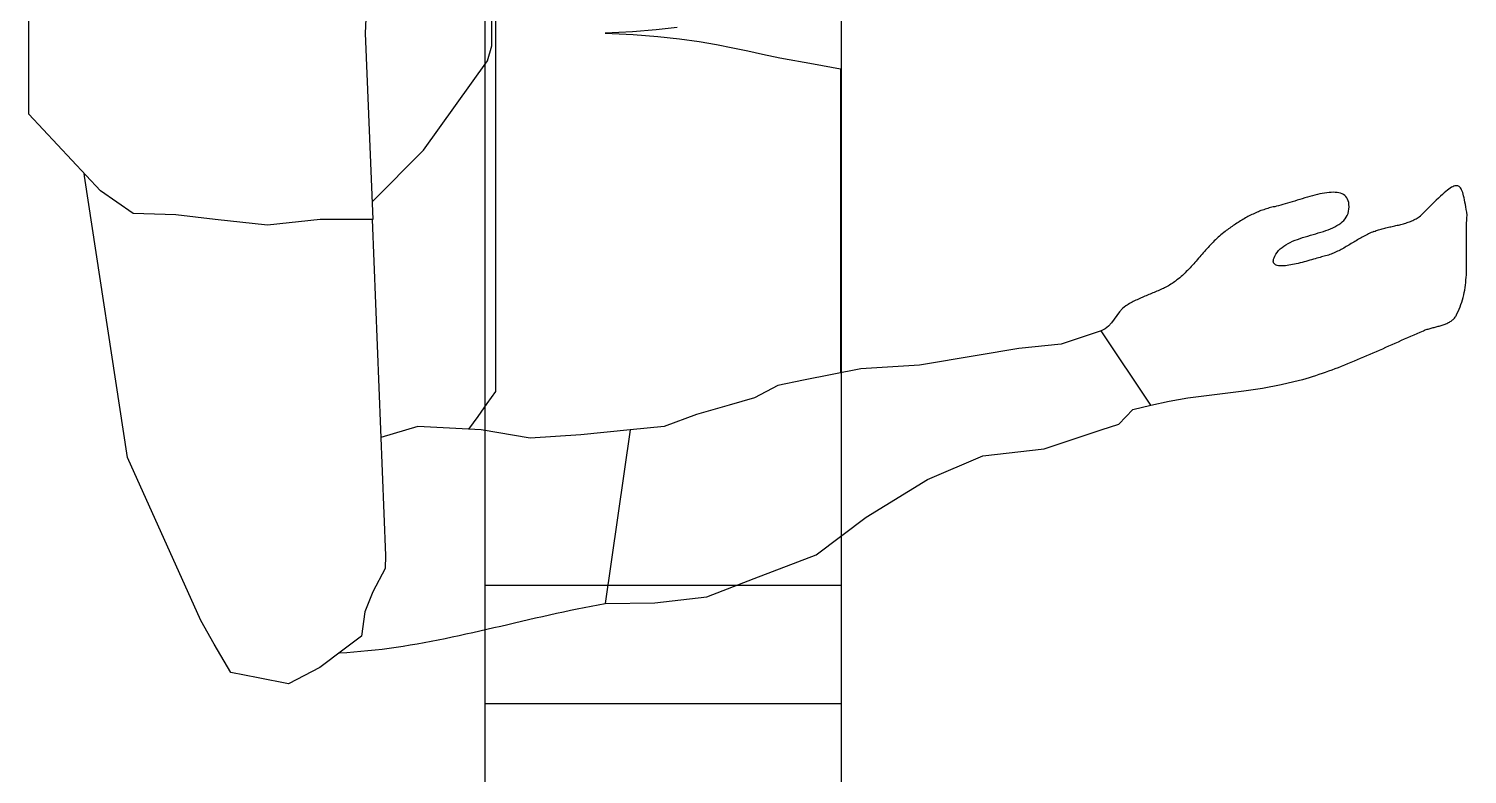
# Model space of a CAD drawing. Header units: millimetres. Extents: x -155 to 94595, y -3153 to 63413.
# Drawn here: x 79916 to 80522, y 47623 to 47937 of the extents above; entities that cross this region are included whole.
import ezdxf

# ---------------------------------------------------------------- set-up
doc = ezdxf.new("R2010")
doc.units = ezdxf.units.MM
doc.layers.add('int', color=185, linetype='Continuous')

msp = doc.modelspace()

# ---------------------------------------------------------------- linework, layer by layer
at = {"layer": 'int'}
for p, q in [((80108.321, 47077.894), (80108.321, 48177.894)), ((80258.321, 48177.894), (80258.321, 47077.894)), ((80112.728, 48086.595), (80112.728, 47784.598)), ((80060.935, 48014.09), (80057.796, 47935.596)), ((79915.951, 47935.596), (79915.951, 47969.752)), ((80111.184, 47930.262), (80111.184, 47941.257)), ((79915.951, 47901.441), (79915.951, 47935.596)), ((80057.796, 47935.596), (80060.935, 47857.103)), ((80170.356, 47936.152), (80158.936, 47935.596)), ((80158.936, 47935.596), (80170.722, 47935.022)), ((80180.386, 47936.934), (80170.356, 47936.152)), ((80170.722, 47935.022), (80181.107, 47934.21)), ((80189.19, 47937.894), (80180.386, 47936.934)), ((80181.107, 47934.21), (80190.29, 47933.201)), ((80109.279, 47923.847), (80111.184, 47930.262)), ((80111.184, 47930.262), (80111.184, 47930.262)), ((80190.29, 47933.201), (80198.474, 47932.04)), ((80198.474, 47932.04), (80205.859, 47930.768)), ((80205.859, 47930.768), (80212.646, 47929.429)), ((80212.646, 47929.429), (80219.036, 47928.066)), ((80219.036, 47928.066), (80225.23, 47926.722)), ((80082.394, 47886.208), (80109.279, 47923.847)), ((80225.23, 47926.722), (80232.534, 47925.233)), ((80232.534, 47925.233), (80246.68, 47922.608)), ((80246.68, 47922.608), (80258.084, 47920.576)), ((80258.084, 47920.576), (80258.084, 47792.401)), ((79946.214, 47869.179), (79915.951, 47901.441)), ((79915.951, 47901.441), (79915.951, 47901.441)), ((80060.641, 47864.456), (80082.394, 47886.208)), ((80082.394, 47886.208), (80082.394, 47886.208)), ((79939.479, 47875.265), (79939.279, 47876.572)), ((79957.631, 47756.749), (79939.479, 47875.265)), ((79960.008, 47859.63), (79946.214, 47869.179)), ((80459.092, 47867.585), (80458.05, 47867.332)), ((80460.118, 47867.814), (80459.092, 47867.585)), ((80461.126, 47868.015), (80460.118, 47867.814)), ((80462.112, 47868.186), (80461.126, 47868.015)), ((80463.073, 47868.324), (80462.112, 47868.186)), ((80464.006, 47868.425), (80463.073, 47868.324)), ((80464.907, 47868.485), (80464.006, 47868.425)), ((80465.773, 47868.503), (80464.907, 47868.485)), ((80466.602, 47868.475), (80465.773, 47868.503)), ((80467.389, 47868.397), (80466.602, 47868.475)), ((80468.131, 47868.266), (80467.389, 47868.397)), ((80468.826, 47868.08), (80468.131, 47868.266)), ((80469.47, 47867.834), (80468.826, 47868.08)), ((80470.06, 47867.526), (80469.47, 47867.834)), ((80470.593, 47867.153), (80470.06, 47867.526)), ((80511.776, 47867.573), (80510.967, 47866.835)), ((80512.536, 47868.244), (80511.776, 47867.573)), ((80513.249, 47868.848), (80512.536, 47868.244)), ((80513.918, 47869.386), (80513.249, 47868.848)), ((80514.543, 47869.858), (80513.918, 47869.386)), ((80515.127, 47870.262), (80514.543, 47869.858)), ((80515.672, 47870.6), (80515.127, 47870.262)), ((80516.18, 47870.872), (80515.672, 47870.6)), ((80516.653, 47871.077), (80516.18, 47870.872)), ((80517.093, 47871.215), (80516.653, 47871.077)), ((80517.503, 47871.288), (80517.093, 47871.215)), ((80517.883, 47871.293), (80517.503, 47871.288)), ((80518.236, 47871.233), (80517.883, 47871.293)), ((80518.564, 47871.105), (80518.236, 47871.233)), ((80518.869, 47870.912), (80518.564, 47871.105)), ((80519.153, 47870.652), (80518.869, 47870.912)), ((80519.418, 47870.326), (80519.153, 47870.652)), ((80519.666, 47869.934), (80519.418, 47870.326)), ((80519.899, 47869.476), (80519.666, 47869.934)), ((80520.119, 47868.951), (80519.899, 47869.476)), ((80520.328, 47868.36), (80520.119, 47868.951)), ((80520.528, 47867.704), (80520.328, 47868.36)), ((80520.721, 47866.981), (80520.528, 47867.704)), ((80437.026, 47861.37), (80436.456, 47861.178)), ((80437.599, 47861.552), (80437.026, 47861.37)), ((80438.174, 47861.725), (80437.599, 47861.552)), ((80438.753, 47861.889), (80438.174, 47861.725)), ((80439.334, 47862.043), (80438.753, 47861.889)), ((80439.918, 47862.187), (80439.334, 47862.043)), ((80440.505, 47862.321), (80439.918, 47862.187)), ((80441.094, 47862.444), (80440.505, 47862.321)), ((80441.906, 47862.619), (80441.094, 47862.444)), ((80442.757, 47862.823), (80441.906, 47862.619)), ((80443.644, 47863.054), (80442.757, 47862.823)), ((80444.564, 47863.309), (80443.644, 47863.054)), ((80445.513, 47863.584), (80444.564, 47863.309)), ((80446.489, 47863.877), (80445.513, 47863.584)), ((80447.488, 47864.184), (80446.489, 47863.877)), ((80448.508, 47864.502), (80447.488, 47864.184)), ((80449.544, 47864.828), (80448.508, 47864.502)), ((80450.593, 47865.158), (80449.544, 47864.828)), ((80451.653, 47865.49), (80450.593, 47865.158)), ((80452.72, 47865.82), (80451.653, 47865.49)), ((80453.791, 47866.145), (80452.72, 47865.82)), ((80454.863, 47866.462), (80453.791, 47866.145)), ((80455.932, 47866.768), (80454.863, 47866.462)), ((80456.995, 47867.059), (80455.932, 47866.768)), ((80458.05, 47867.332), (80456.995, 47867.059)), ((80471.065, 47866.712), (80470.593, 47867.153)), ((80471.473, 47866.198), (80471.065, 47866.712)), ((80471.814, 47865.61), (80471.473, 47866.198)), ((80472.086, 47864.944), (80471.814, 47865.61)), ((80472.283, 47864.196), (80472.086, 47864.944)), ((80472.249, 47860.492), (80472.395, 47861.435)), ((80472.404, 47863.364), (80472.283, 47864.196)), ((80472.395, 47861.435), (80472.445, 47862.444)), ((80472.445, 47862.444), (80472.404, 47863.364)), ((80506.116, 47862.143), (80504.971, 47861.004)), ((80507.2, 47863.215), (80506.116, 47862.143)), ((80508.225, 47864.22), (80507.2, 47863.215)), ((80509.194, 47865.158), (80508.225, 47864.22)), ((80510.107, 47866.03), (80509.194, 47865.158)), ((80510.967, 47866.835), (80510.107, 47866.03)), ((80520.909, 47866.192), (80520.721, 47866.981)), ((80521.094, 47865.337), (80520.909, 47866.192)), ((80521.278, 47864.416), (80521.094, 47865.337)), ((80521.462, 47863.428), (80521.278, 47864.416)), ((80521.65, 47862.376), (80521.462, 47863.428)), ((80521.843, 47861.257), (80521.65, 47862.376)), ((79977.998, 47858.939), (79960.008, 47859.63)), ((79994.518, 47857.103), (79977.998, 47858.939)), ((80016.544, 47854.656), (79994.518, 47857.103)), ((80038.796, 47857.103), (80016.544, 47854.656)), ((80060.935, 47857.103), (80038.796, 47857.103)), ((80060.698, 47857.102), (80066.263, 47715.389)), ((80425.142, 47855.471), (80424.634, 47855.138)), ((80425.652, 47855.8), (80425.142, 47855.471)), ((80426.166, 47856.124), (80425.652, 47855.8)), ((80426.682, 47856.445), (80426.166, 47856.124)), ((80427.201, 47856.76), (80426.682, 47856.445)), ((80427.723, 47857.071), (80427.201, 47856.76)), ((80428.247, 47857.376), (80427.723, 47857.071)), ((80428.775, 47857.676), (80428.247, 47857.376)), ((80429.305, 47857.97), (80428.775, 47857.676)), ((80429.838, 47858.258), (80429.305, 47857.97)), ((80430.374, 47858.541), (80429.838, 47858.258)), ((80430.913, 47858.816), (80430.374, 47858.541)), ((80431.454, 47859.086), (80430.913, 47858.816)), ((80431.999, 47859.348), (80431.454, 47859.086)), ((80432.546, 47859.604), (80431.999, 47859.348)), ((80433.096, 47859.852), (80432.546, 47859.604)), ((80433.649, 47860.093), (80433.096, 47859.852)), ((80434.205, 47860.327), (80433.649, 47860.093)), ((80434.764, 47860.552), (80434.205, 47860.327)), ((80435.325, 47860.769), (80434.764, 47860.552)), ((80435.889, 47860.978), (80435.325, 47860.769)), ((80436.456, 47861.178), (80435.889, 47860.978)), ((80468.161, 47854.941), (80468.913, 47855.473)), ((80468.913, 47855.473), (80469.605, 47856.044)), ((80469.605, 47856.044), (80470.233, 47856.659)), ((80470.233, 47856.659), (80470.792, 47857.319)), ((80470.792, 47857.319), (80471.278, 47858.03)), ((80471.278, 47858.03), (80471.686, 47858.793)), ((80471.686, 47858.793), (80472.011, 47859.613)), ((80472.011, 47859.613), (80472.249, 47860.492)), ((80495.342, 47855.248), (80495.854, 47855.395)), ((80495.854, 47855.395), (80496.362, 47855.549)), ((80496.362, 47855.549), (80496.865, 47855.71)), ((80496.865, 47855.71), (80497.365, 47855.881)), ((80497.365, 47855.881), (80497.861, 47856.06)), ((80497.861, 47856.06), (80498.351, 47856.25)), ((80498.351, 47856.25), (80498.836, 47856.45)), ((80498.836, 47856.45), (80499.316, 47856.662)), ((80499.316, 47856.662), (80499.789, 47856.886)), ((80499.789, 47856.886), (80500.257, 47857.123)), ((80500.257, 47857.123), (80500.718, 47857.373)), ((80500.718, 47857.373), (80501.172, 47857.638)), ((80501.172, 47857.638), (80501.619, 47857.918)), ((80501.619, 47857.918), (80502.058, 47858.213)), ((80502.058, 47858.213), (80502.49, 47858.525)), ((80503.763, 47859.798), (80502.49, 47858.525)), ((80504.971, 47861.004), (80503.763, 47859.798)), ((80522.043, 47860.072), (80521.843, 47861.257)), ((80521.951, 47854.518), (80522.001, 47855.601)), ((80522.001, 47855.601), (80522.067, 47856.679)), ((80522.251, 47858.821), (80522.043, 47860.072)), ((80522.067, 47856.679), (80522.15, 47857.753)), ((80522.15, 47857.753), (80522.251, 47858.821)), ((80417.282, 47849.575), (80416.727, 47849.061)), ((80417.846, 47850.08), (80417.282, 47849.575)), ((80418.418, 47850.575), (80417.846, 47850.08)), ((80419, 47851.059), (80418.418, 47850.575)), ((80419.592, 47851.532), (80419, 47851.059)), ((80420.194, 47851.994), (80419.592, 47851.532)), ((80420.676, 47852.354), (80420.194, 47851.994)), ((80421.16, 47852.711), (80420.676, 47852.354)), ((80421.648, 47853.066), (80421.16, 47852.711)), ((80422.139, 47853.419), (80421.648, 47853.066)), ((80422.632, 47853.769), (80422.139, 47853.419)), ((80423.128, 47854.116), (80422.632, 47853.769)), ((80423.628, 47854.46), (80423.128, 47854.116)), ((80424.13, 47854.801), (80423.628, 47854.46)), ((80424.634, 47855.138), (80424.13, 47854.801)), ((80451.775, 47849.052), (80452.855, 47849.411)), ((80452.855, 47849.411), (80453.949, 47849.755)), ((80453.949, 47849.755), (80455.053, 47850.087)), ((80455.053, 47850.087), (80456.161, 47850.413)), ((80456.161, 47850.413), (80457.27, 47850.733)), ((80457.27, 47850.733), (80458.374, 47851.053)), ((80458.374, 47851.053), (80459.469, 47851.375)), ((80459.469, 47851.375), (80460.551, 47851.703)), ((80460.551, 47851.703), (80461.614, 47852.041)), ((80461.614, 47852.041), (80462.655, 47852.39)), ((80462.655, 47852.39), (80463.668, 47852.756)), ((80463.668, 47852.756), (80464.649, 47853.141)), ((80464.649, 47853.141), (80465.593, 47853.548)), ((80465.593, 47853.548), (80466.496, 47853.982)), ((80466.496, 47853.982), (80467.354, 47854.445)), ((80467.354, 47854.445), (80468.161, 47854.941)), ((80477.513, 47849.332), (80476.989, 47849.031)), ((80478.038, 47849.629), (80477.513, 47849.332)), ((80478.565, 47849.92), (80478.038, 47849.629)), ((80479.095, 47850.206), (80478.565, 47849.92)), ((80479.628, 47850.486), (80479.095, 47850.206)), ((80480.164, 47850.758), (80479.628, 47850.486)), ((80480.702, 47851.023), (80480.164, 47850.758)), ((80481.245, 47851.28), (80480.702, 47851.023)), ((80481.791, 47851.528), (80481.245, 47851.28)), ((80482.341, 47851.766), (80481.791, 47851.528)), ((80482.895, 47851.994), (80482.341, 47851.766)), ((80482.895, 47851.994), (80483.39, 47852.185)), ((80483.39, 47852.185), (80483.888, 47852.367)), ((80483.888, 47852.367), (80484.392, 47852.539)), ((80484.392, 47852.539), (80484.899, 47852.702)), ((80484.899, 47852.702), (80485.409, 47852.857)), ((80485.409, 47852.857), (80485.923, 47853.005)), ((80485.923, 47853.005), (80486.44, 47853.146)), ((80486.44, 47853.146), (80486.959, 47853.282)), ((80486.959, 47853.282), (80487.481, 47853.413)), ((80487.481, 47853.413), (80488.004, 47853.539)), ((80488.004, 47853.539), (80488.529, 47853.661)), ((80488.529, 47853.661), (80489.056, 47853.781)), ((80489.056, 47853.781), (80489.583, 47853.898)), ((80489.583, 47853.898), (80490.11, 47854.014)), ((80490.11, 47854.014), (80490.638, 47854.129)), ((80490.638, 47854.129), (80491.166, 47854.244)), ((80491.166, 47854.244), (80491.693, 47854.36)), ((80491.693, 47854.36), (80492.22, 47854.477)), ((80492.22, 47854.477), (80492.745, 47854.596)), ((80492.745, 47854.596), (80493.269, 47854.718)), ((80493.269, 47854.718), (80493.791, 47854.843)), ((80493.791, 47854.843), (80494.311, 47854.973)), ((80494.311, 47854.973), (80494.828, 47855.108)), ((80494.828, 47855.108), (80495.342, 47855.248)), ((80521.874, 47850.155), (80521.877, 47851.25)), ((80521.878, 47849.057), (80521.874, 47850.155)), ((80521.877, 47851.25), (80521.89, 47852.342)), ((80521.89, 47852.342), (80521.914, 47853.432)), ((80521.914, 47853.432), (80521.951, 47854.518)), ((80411.498, 47843.556), (80410.995, 47842.982)), ((80412.003, 47844.127), (80411.498, 47843.556)), ((80412.51, 47844.695), (80412.003, 47844.127)), ((80413.02, 47845.259), (80412.51, 47844.695)), ((80413.534, 47845.82), (80413.02, 47845.259)), ((80414.053, 47846.376), (80413.534, 47845.82)), ((80414.576, 47846.926), (80414.053, 47846.376)), ((80415.104, 47847.471), (80414.576, 47846.926)), ((80415.638, 47848.008), (80415.104, 47847.471)), ((80416.179, 47848.539), (80415.638, 47848.008)), ((80416.727, 47849.061), (80416.179, 47848.539)), ((80441.574, 47842.397), (80442.128, 47843.192)), ((80442.128, 47843.192), (80442.751, 47843.932)), ((80442.751, 47843.932), (80443.439, 47844.62)), ((80443.439, 47844.62), (80444.187, 47845.261)), ((80444.187, 47845.261), (80444.99, 47845.856)), ((80444.99, 47845.856), (80445.843, 47846.41)), ((80445.843, 47846.41), (80446.743, 47846.926)), ((80446.743, 47846.926), (80447.685, 47847.407)), ((80447.685, 47847.407), (80448.663, 47847.857)), ((80448.663, 47847.857), (80449.674, 47848.279)), ((80449.674, 47848.279), (80450.713, 47848.676)), ((80450.713, 47848.676), (80451.775, 47849.052)), ((80467.039, 47843.378), (80466.496, 47843.129)), ((80467.578, 47843.635), (80467.039, 47843.378)), ((80468.114, 47843.9), (80467.578, 47843.635)), ((80468.647, 47844.173), (80468.114, 47843.9)), ((80469.177, 47844.453), (80468.647, 47844.173)), ((80469.705, 47844.739), (80469.177, 47844.453)), ((80470.231, 47845.031), (80469.705, 47844.739)), ((80470.754, 47845.327), (80470.231, 47845.031)), ((80471.277, 47845.628), (80470.754, 47845.327)), ((80471.797, 47845.933), (80471.277, 47845.628)), ((80472.317, 47846.24), (80471.797, 47845.933)), ((80472.836, 47846.55), (80472.317, 47846.24)), ((80473.354, 47846.861), (80472.836, 47846.55)), ((80473.872, 47847.174), (80473.354, 47846.861)), ((80474.39, 47847.486), (80473.872, 47847.174)), ((80474.908, 47847.799), (80474.39, 47847.486)), ((80475.427, 47848.11), (80474.908, 47847.799)), ((80475.946, 47848.42), (80475.427, 47848.11)), ((80476.467, 47848.727), (80475.946, 47848.42)), ((80476.989, 47849.031), (80476.467, 47848.727)), ((80521.888, 47847.959), (80521.878, 47849.057)), ((80521.903, 47846.859), (80521.888, 47847.959)), ((80521.921, 47845.758), (80521.903, 47846.859)), ((80521.94, 47844.656), (80521.921, 47845.758)), ((80521.96, 47843.555), (80521.94, 47844.656)), ((80521.978, 47842.454), (80521.96, 47843.555)), ((80405.952, 47837.267), (80405.434, 47836.712)), ((80406.466, 47837.828), (80405.952, 47837.267)), ((80406.976, 47838.393), (80406.466, 47837.828)), ((80407.484, 47838.961), (80406.976, 47838.393)), ((80407.989, 47839.532), (80407.484, 47838.961)), ((80408.491, 47840.105), (80407.989, 47839.532)), ((80408.993, 47840.68), (80408.491, 47840.105)), ((80409.493, 47841.256), (80408.993, 47840.68)), ((80409.993, 47841.832), (80409.493, 47841.256)), ((80410.494, 47842.408), (80409.993, 47841.832)), ((80410.995, 47842.982), (80410.494, 47842.408)), ((80440.499, 47839.461), (80440.527, 47839.901)), ((80440.544, 47839.07), (80440.499, 47839.461)), ((80440.527, 47839.901), (80440.634, 47840.394)), ((80440.661, 47838.728), (80440.544, 47839.07)), ((80440.634, 47840.394), (80440.822, 47840.941)), ((80440.845, 47838.432), (80440.661, 47838.728)), ((80440.822, 47840.941), (80441.094, 47841.544)), ((80441.094, 47838.18), (80440.845, 47838.432)), ((80441.094, 47841.544), (80441.574, 47842.397)), ((80441.403, 47837.971), (80441.094, 47838.18)), ((80441.769, 47837.802), (80441.403, 47837.971)), ((80442.19, 47837.671), (80441.769, 47837.802)), ((80442.66, 47837.577), (80442.19, 47837.671)), ((80443.178, 47837.516), (80442.66, 47837.577)), ((80443.74, 47837.489), (80443.178, 47837.516)), ((80444.342, 47837.492), (80443.74, 47837.489)), ((80444.981, 47837.523), (80444.342, 47837.492)), ((80445.653, 47837.58), (80444.981, 47837.523)), ((80446.355, 47837.663), (80445.653, 47837.58)), ((80447.084, 47837.767), (80446.355, 47837.663)), ((80447.836, 47837.892), (80447.084, 47837.767)), ((80448.608, 47838.036), (80447.836, 47837.892)), ((80449.396, 47838.196), (80448.608, 47838.036)), ((80450.197, 47838.371), (80449.396, 47838.196)), ((80451.008, 47838.559), (80450.197, 47838.371)), ((80451.825, 47838.757), (80451.008, 47838.559)), ((80452.645, 47838.964), (80451.825, 47838.757)), ((80453.464, 47839.178), (80452.645, 47838.964)), ((80454.278, 47839.396), (80453.464, 47839.178)), ((80455.086, 47839.617), (80454.278, 47839.396)), ((80455.882, 47839.839), (80455.086, 47839.617)), ((80456.664, 47840.059), (80455.882, 47839.839)), ((80457.428, 47840.277), (80456.664, 47840.059)), ((80458.172, 47840.489), (80457.428, 47840.277)), ((80458.89, 47840.694), (80458.172, 47840.489)), ((80459.581, 47840.89), (80458.89, 47840.694)), ((80460.24, 47841.075), (80459.581, 47840.89)), ((80460.864, 47841.247), (80460.24, 47841.075)), ((80461.45, 47841.404), (80460.864, 47841.247)), ((80461.995, 47841.544), (80461.45, 47841.404)), ((80462.575, 47841.697), (80461.995, 47841.544)), ((80463.15, 47841.864), (80462.575, 47841.697)), ((80463.72, 47842.045), (80463.15, 47841.864)), ((80464.284, 47842.239), (80463.72, 47842.045)), ((80464.844, 47842.445), (80464.284, 47842.239)), ((80465.399, 47842.662), (80464.844, 47842.445)), ((80465.949, 47842.891), (80465.399, 47842.662)), ((80466.496, 47843.129), (80465.949, 47842.891)), ((80521.993, 47841.354), (80521.978, 47842.454)), ((80521.99, 47836.97), (80522.003, 47838.063)), ((80522.003, 47840.255), (80521.993, 47841.354)), ((80522.007, 47839.158), (80522.003, 47840.255)), ((80522.003, 47838.063), (80522.007, 47839.158)), ((80399.293, 47831.093), (80398.809, 47830.739)), ((80399.895, 47831.555), (80399.293, 47831.093)), ((80400.486, 47832.028), (80399.895, 47831.555)), ((80401.068, 47832.513), (80400.486, 47832.028)), ((80401.64, 47833.008), (80401.068, 47832.513)), ((80402.204, 47833.512), (80401.64, 47833.008)), ((80402.759, 47834.026), (80402.204, 47833.512)), ((80403.307, 47834.549), (80402.759, 47834.026)), ((80403.848, 47835.079), (80403.307, 47834.549)), ((80404.382, 47835.617), (80403.848, 47835.079)), ((80404.911, 47836.161), (80404.382, 47835.617)), ((80405.434, 47836.712), (80404.911, 47836.161)), ((80521.629, 47830.491), (80521.731, 47831.56)), ((80521.731, 47831.56), (80521.814, 47832.634)), ((80521.814, 47832.634), (80521.88, 47833.712)), ((80521.88, 47833.712), (80521.93, 47834.794)), ((80521.93, 47834.794), (80521.966, 47835.881)), ((80521.966, 47835.881), (80521.99, 47836.97)), ((80387.535, 47825.162), (80386.977, 47824.933)), ((80388.094, 47825.391), (80387.535, 47825.162)), ((80388.654, 47825.619), (80388.094, 47825.391)), ((80389.212, 47825.848), (80388.654, 47825.619)), ((80389.771, 47826.077), (80389.212, 47825.848)), ((80390.328, 47826.309), (80389.771, 47826.077)), ((80390.884, 47826.542), (80390.328, 47826.309)), ((80391.438, 47826.779), (80390.884, 47826.542)), ((80391.99, 47827.019), (80391.438, 47826.779)), ((80392.539, 47827.263), (80391.99, 47827.019)), ((80393.086, 47827.512), (80392.539, 47827.263)), ((80393.63, 47827.766), (80393.086, 47827.512)), ((80394.169, 47828.026), (80393.63, 47827.766)), ((80394.705, 47828.293), (80394.169, 47828.026)), ((80395.237, 47828.567), (80394.705, 47828.293)), ((80395.764, 47828.849), (80395.237, 47828.567)), ((80396.286, 47829.139), (80395.764, 47828.849)), ((80396.803, 47829.438), (80396.286, 47829.139)), ((80397.314, 47829.747), (80396.803, 47829.438)), ((80397.819, 47830.067), (80397.314, 47829.747)), ((80398.317, 47830.397), (80397.819, 47830.067)), ((80398.809, 47830.739), (80398.317, 47830.397)), ((80520.541, 47824.208), (80520.787, 47825.238)), ((80520.787, 47825.238), (80521.005, 47826.275)), ((80521.005, 47826.275), (80521.197, 47827.32)), ((80521.197, 47827.32), (80521.364, 47828.371)), ((80521.364, 47828.371), (80521.507, 47829.428)), ((80521.507, 47829.428), (80521.629, 47830.491)), ((80376.958, 47819.472), (80375.694, 47818.077)), ((80378.392, 47820.643), (80376.958, 47819.472)), ((80378.895, 47820.97), (80378.392, 47820.643)), ((80379.403, 47821.287), (80378.895, 47820.97)), ((80379.918, 47821.593), (80379.403, 47821.287)), ((80380.438, 47821.89), (80379.918, 47821.593)), ((80380.963, 47822.178), (80380.438, 47821.89)), ((80381.493, 47822.457), (80380.963, 47822.178)), ((80382.028, 47822.729), (80381.493, 47822.457)), ((80382.566, 47822.994), (80382.028, 47822.729)), ((80383.108, 47823.252), (80382.566, 47822.994)), ((80383.654, 47823.505), (80383.108, 47823.252)), ((80384.202, 47823.752), (80383.654, 47823.505)), ((80384.753, 47823.995), (80384.202, 47823.752)), ((80385.307, 47824.234), (80384.753, 47823.995)), ((80385.862, 47824.469), (80385.307, 47824.234)), ((80386.419, 47824.702), (80385.862, 47824.469)), ((80386.977, 47824.933), (80386.419, 47824.702)), ((80518.389, 47818.212), (80518.836, 47819.188)), ((80518.836, 47819.188), (80519.245, 47820.173)), ((80519.245, 47820.173), (80519.619, 47821.169)), ((80519.619, 47821.169), (80519.958, 47822.173)), ((80519.958, 47822.173), (80520.265, 47823.187)), ((80520.265, 47823.187), (80520.541, 47824.208)), ((80372.255, 47813.473), (80371.004, 47812.109)), ((80373.409, 47814.985), (80372.255, 47813.473)), ((80374.533, 47816.55), (80373.409, 47814.985)), ((80375.694, 47818.077), (80374.533, 47816.55)), ((80512.507, 47812.793), (80512.905, 47812.94)), ((80512.905, 47812.94), (80513.296, 47813.095)), ((80513.296, 47813.095), (80513.678, 47813.258)), ((80513.678, 47813.258), (80514.051, 47813.431)), ((80514.051, 47813.431), (80514.414, 47813.613)), ((80514.414, 47813.613), (80514.767, 47813.807)), ((80514.767, 47813.807), (80515.109, 47814.012)), ((80515.109, 47814.012), (80515.439, 47814.23)), ((80515.439, 47814.23), (80515.756, 47814.46)), ((80515.756, 47814.46), (80516.059, 47814.704)), ((80516.059, 47814.704), (80516.348, 47814.963)), ((80516.348, 47814.963), (80516.622, 47815.238)), ((80516.622, 47815.238), (80516.88, 47815.528)), ((80516.88, 47815.528), (80517.121, 47815.835)), ((80517.121, 47815.835), (80517.345, 47816.16)), ((80517.345, 47816.16), (80517.55, 47816.503)), ((80517.55, 47816.503), (80517.737, 47816.865)), ((80517.737, 47816.865), (80517.904, 47817.247)), ((80517.904, 47817.247), (80518.389, 47818.212)), ((80367.942, 47810.193), (80351.07, 47804.569)), ((80369.588, 47810.985), (80367.942, 47810.193)), ((80388.843, 47778.842), (80367.942, 47810.193)), ((80371.004, 47812.109), (80369.588, 47810.985)), ((80495.857, 47806.716), (80497.178, 47807.303)), ((80497.178, 47807.303), (80498.5, 47807.887)), ((80498.5, 47807.887), (80499.822, 47808.469)), ((80499.822, 47808.469), (80501.146, 47809.047)), ((80501.146, 47809.047), (80502.47, 47809.622)), ((80502.47, 47809.622), (80503.796, 47810.193)), ((80503.796, 47810.193), (80504.172, 47810.348)), ((80504.172, 47810.348), (80504.558, 47810.495)), ((80504.558, 47810.495), (80504.951, 47810.635)), ((80504.951, 47810.635), (80505.351, 47810.769)), ((80505.351, 47810.769), (80505.758, 47810.897)), ((80505.758, 47810.897), (80506.17, 47811.021)), ((80506.17, 47811.021), (80506.587, 47811.14)), ((80506.587, 47811.14), (80507.008, 47811.256)), ((80507.008, 47811.256), (80507.433, 47811.369)), ((80507.433, 47811.369), (80507.86, 47811.48)), ((80507.86, 47811.48), (80508.289, 47811.59)), ((80508.289, 47811.59), (80508.719, 47811.7)), ((80508.719, 47811.7), (80509.149, 47811.81)), ((80509.149, 47811.81), (80509.579, 47811.921)), ((80509.579, 47811.921), (80510.007, 47812.034)), ((80510.007, 47812.034), (80510.433, 47812.15)), ((80510.433, 47812.15), (80510.857, 47812.269)), ((80510.857, 47812.269), (80511.277, 47812.392)), ((80511.277, 47812.392), (80511.692, 47812.52)), ((80511.692, 47812.52), (80512.103, 47812.653)), ((80512.103, 47812.653), (80512.507, 47812.793)), ((80333.212, 47802.663), (80315.691, 47799.742)), ((80351.07, 47804.569), (80333.212, 47802.663)), ((80481.317, 47800.255), (80482.643, 47800.834)), ((80482.643, 47800.834), (80483.967, 47801.416)), ((80483.967, 47801.416), (80485.29, 47802.001)), ((80485.29, 47802.001), (80486.612, 47802.588)), ((80486.612, 47802.588), (80487.933, 47803.176)), ((80487.933, 47803.176), (80489.254, 47803.766)), ((80489.254, 47803.766), (80490.575, 47804.357)), ((80490.575, 47804.357), (80491.895, 47804.947)), ((80491.895, 47804.947), (80493.216, 47805.538)), ((80493.216, 47805.538), (80494.536, 47806.127)), ((80494.536, 47806.127), (80495.857, 47806.716)), ((80291.393, 47795.693), (80266.698, 47794.124)), ((80315.691, 47799.742), (80291.393, 47795.693)), ((80466.617, 47794.231), (80467.966, 47794.744)), ((80467.966, 47794.744), (80469.312, 47795.265)), ((80469.312, 47795.265), (80470.654, 47795.794)), ((80470.654, 47795.794), (80471.995, 47796.33)), ((80471.995, 47796.33), (80473.333, 47796.874)), ((80473.333, 47796.874), (80474.668, 47797.424)), ((80474.668, 47797.424), (80476.002, 47797.98)), ((80476.002, 47797.98), (80477.333, 47798.541)), ((80477.333, 47798.541), (80478.663, 47799.108)), ((80478.663, 47799.108), (80479.991, 47799.679)), ((80479.991, 47799.679), (80481.317, 47800.255)), ((80242.538, 47789.292), (80231.723, 47787.129)), ((80266.698, 47794.124), (80242.538, 47789.292)), ((80443.82, 47787.452), (80451.544, 47789.292)), ((80451.544, 47789.292), (80452.936, 47789.679)), ((80452.936, 47789.679), (80454.322, 47790.08)), ((80454.322, 47790.08), (80455.704, 47790.495)), ((80455.704, 47790.495), (80457.082, 47790.922)), ((80457.082, 47790.922), (80458.456, 47791.361)), ((80458.456, 47791.361), (80459.825, 47791.813)), ((80459.825, 47791.813), (80461.191, 47792.276)), ((80461.191, 47792.276), (80462.552, 47792.749)), ((80462.552, 47792.749), (80463.911, 47793.234)), ((80463.911, 47793.234), (80465.266, 47793.728)), ((80465.266, 47793.728), (80466.617, 47794.231)), ((80112.728, 47784.598), (80109.074, 47779.472)), ((80231.723, 47787.129), (80221.781, 47781.869)), ((80404.439, 47781.859), (80412.326, 47782.937)), ((80412.326, 47782.937), (80420.234, 47783.903)), ((80420.234, 47783.903), (80428.137, 47784.889)), ((80428.137, 47784.889), (80436.008, 47786.028)), ((80436.008, 47786.028), (80443.82, 47787.452)), ((80109.074, 47779.472), (80105.204, 47774.075)), ((80211.188, 47778.842), (80197.376, 47774.896)), ((80221.781, 47781.869), (80211.188, 47778.842)), ((80375.344, 47770.859), (80381.256, 47776.945)), ((80381.256, 47776.945), (80388.843, 47778.842)), ((80388.843, 47778.842), (80396.603, 47780.538)), ((80396.603, 47780.538), (80404.439, 47781.859)), ((80105.204, 47774.075), (80101.321, 47768.673)), ((80197.376, 47774.896), (80183.703, 47769.823)), ((80367.942, 47768.392), (80375.344, 47770.859)), ((80079.942, 47769.807), (80064.321, 47765.235)), ((80106.685, 47768.392), (80079.942, 47769.807)), ((80079.942, 47769.807), (80079.942, 47769.807)), ((80127.348, 47764.948), (80106.685, 47768.392)), ((80148.572, 47766.31), (80127.348, 47764.948)), ((80169.386, 47768.392), (80148.572, 47766.31)), ((80169.386, 47768.392), (80158.936, 47695.24)), ((80183.703, 47769.823), (80169.386, 47768.392)), ((80343.88, 47760.371), (80367.942, 47768.392)), ((80318.13, 47757.494), (80343.88, 47760.371)), ((79988.48, 47688.04), (79957.631, 47756.749)), ((79957.631, 47756.749), (79957.631, 47756.749)), ((80294.79, 47747.491), (80318.13, 47757.494)), ((80268.948, 47731.627), (80294.79, 47747.491)), ((80247.901, 47715.791), (80268.948, 47731.627)), ((80066.226, 47709.99), (80060.935, 47700.116)), ((80066.263, 47715.389), (80066.226, 47709.99)), ((80066.226, 47709.99), (80066.226, 47709.99)), ((80221.638, 47705.69), (80247.901, 47715.791)), ((80201.794, 47698.058), (80221.638, 47705.69)), ((80060.935, 47700.116), (80057.591, 47691.754)), ((80108.321, 47652.894), (80108.321, 47702.894)), ((80108.321, 47702.894), (80258.321, 47702.894)), ((80179.803, 47695.46), (80201.794, 47698.058)), ((80258.321, 47702.894), (80258.321, 47652.894)), ((80057.591, 47691.754), (80056.189, 47681.462)), ((80138.344, 47691.107), (80141.28, 47691.747)), ((80141.28, 47691.747), (80144.217, 47692.373)), ((80144.217, 47692.373), (80147.156, 47692.983)), ((80147.156, 47692.983), (80150.098, 47693.577)), ((80150.098, 47693.577), (80153.041, 47694.152)), ((80153.041, 47694.152), (80155.987, 47694.707)), ((80155.987, 47694.707), (80158.936, 47695.24)), ((80158.936, 47695.24), (80179.803, 47695.46)), ((79994.162, 47678.097), (79988.48, 47688.04)), ((80111.963, 47685.05), (80114.893, 47685.728)), ((80114.893, 47685.728), (80117.823, 47686.41)), ((80117.823, 47686.41), (80120.753, 47687.092)), ((80120.753, 47687.092), (80123.683, 47687.774)), ((80123.683, 47687.774), (80126.614, 47688.453)), ((80126.614, 47688.453), (80129.545, 47689.128)), ((80129.545, 47689.128), (80132.477, 47689.796)), ((80132.477, 47689.796), (80135.41, 47690.457)), ((80135.41, 47690.457), (80138.344, 47691.107)), ((80056.189, 47681.462), (80048.86, 47675.965)), ((80085.54, 47679.365), (80088.482, 47679.937)), ((80088.482, 47679.937), (80091.423, 47680.529)), ((80091.423, 47680.529), (80094.362, 47681.138)), ((80094.362, 47681.138), (80097.298, 47681.762)), ((80097.298, 47681.762), (80100.233, 47682.399)), ((80100.233, 47682.399), (80103.167, 47683.049)), ((80103.167, 47683.049), (80106.1, 47683.708)), ((80106.1, 47683.708), (80109.032, 47684.376)), ((80109.032, 47684.376), (80111.963, 47685.05)), ((80001.146, 47666.186), (79994.162, 47678.097)), ((80048.86, 47675.965), (80038.588, 47668.261)), ((80046.844, 47674.453), (80046.98, 47674.458)), ((80046.98, 47674.458), (80049.971, 47674.622)), ((80049.971, 47674.622), (80052.958, 47674.827)), ((80052.958, 47674.827), (80055.94, 47675.073)), ((80055.94, 47675.073), (80058.917, 47675.358)), ((80058.917, 47675.358), (80061.89, 47675.68)), ((80061.89, 47675.68), (80064.859, 47676.036)), ((80064.859, 47676.036), (80067.823, 47676.426)), ((80067.823, 47676.426), (80070.784, 47676.848)), ((80070.784, 47676.848), (80073.741, 47677.299)), ((80073.741, 47677.299), (80076.695, 47677.778)), ((80076.695, 47677.778), (80079.646, 47678.283)), ((80079.646, 47678.283), (80082.594, 47678.813)), ((80082.594, 47678.813), (80085.54, 47679.365)), ((80038.588, 47668.261), (80025.394, 47661.336)), ((80012.632, 47663.889), (80001.146, 47666.186)), ((80025.394, 47661.336), (80012.632, 47663.889)), ((80258.321, 47652.894), (80108.321, 47652.894))]:
    msp.add_line(p, q, dxfattribs=at)

doc.saveas('drawing.dxf')
